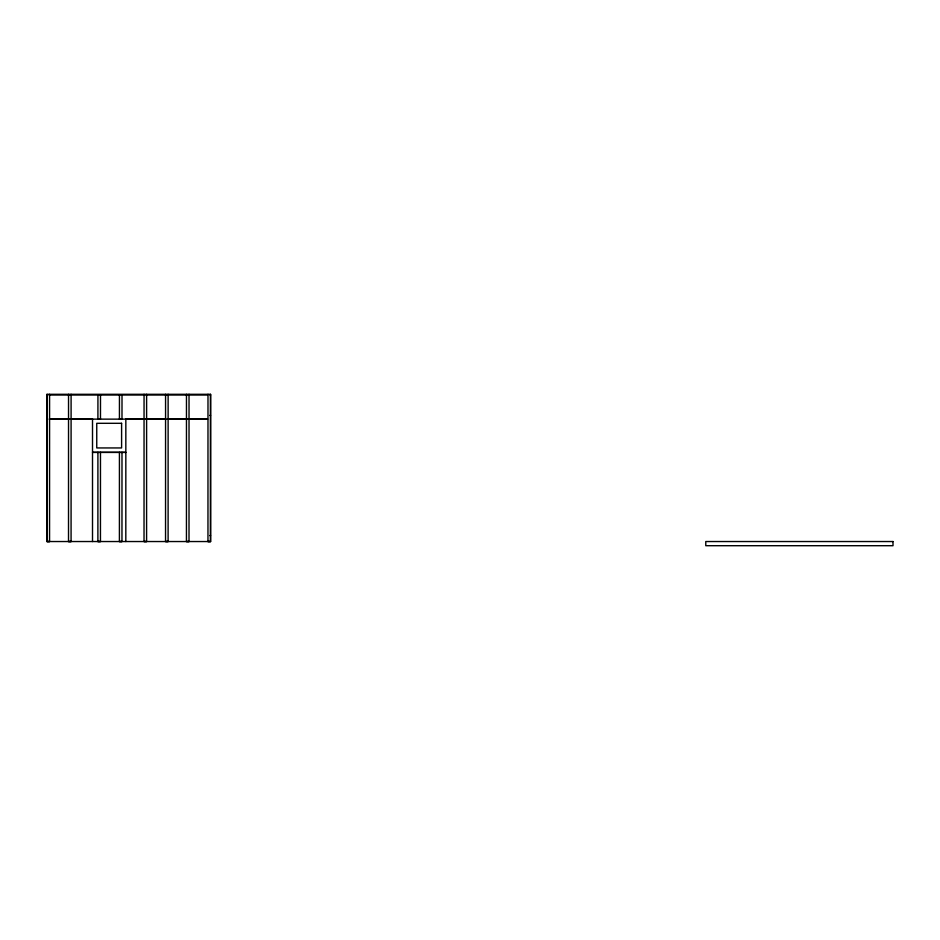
<?xml version="1.0" encoding="UTF-8"?>
<svg xmlns="http://www.w3.org/2000/svg" width="940" height="940" viewBox="0 0 940 940"><rect width="100%" height="100%" fill="white"/><g stroke="black" fill="none" stroke-linecap="round" stroke-linejoin="round"><path stroke-width="1.41" d="M49.585 394.306L49.562 541.546L47 541.546L47.024 394.306L210.548 394.306L210.548 541.546L47.024 541.534L47.024 394.306M71.099 394.306L71.076 541.546L68.514 541.546L68.538 394.306M100.474 452.363L100.451 541.534L97.889 541.534L97.913 452.363M97.936 395.023L97.913 419.076L100.474 419.076L100.498 395.023M121.989 452.363L121.965 541.534L119.404 541.534L119.427 452.363M119.451 395.023L119.427 419.076L121.989 419.076L122.012 395.023M146.617 394.306L146.593 541.534L144.031 541.534L144.055 394.306M168.131 394.306L168.107 541.534L165.546 541.534L165.569 394.295M189.034 394.306L189.011 541.546L186.449 541.546L186.472 394.306M210.548 394.306L210.525 541.546L207.963 541.546L207.987 394.306M47.024 395.023L47.74 395.023M49.197 395.023L207.623 395.023M209.832 395.023L210.548 395.023M209.832 415.386L210.548 415.386M92.508 419.146L49.186 419.134L207.623 419.146L168.189 419.146M125.819 419.134L165.264 419.146M209.832 535.577L210.548 535.577M97.889 541.522L100.451 541.534M119.404 541.522L121.965 541.534M207.963 541.534L210.525 541.546M165.546 541.522L168.107 541.534M186.449 541.534L189.011 541.546M144.031 541.522L146.593 541.534M47 541.534L49.562 541.546M68.514 541.534L71.076 541.546M125.843 418.97L125.819 541.546M92.508 418.97L92.508 541.546M121.601 423.305L96.75 423.305L96.75 447.945L121.601 447.945L121.601 423.305M125.819 452.363L92.508 452.363L125.819 452.375M893 541.534L705.775 541.534L705.775 545.705L893 545.705L893 541.534"/></g></svg>
